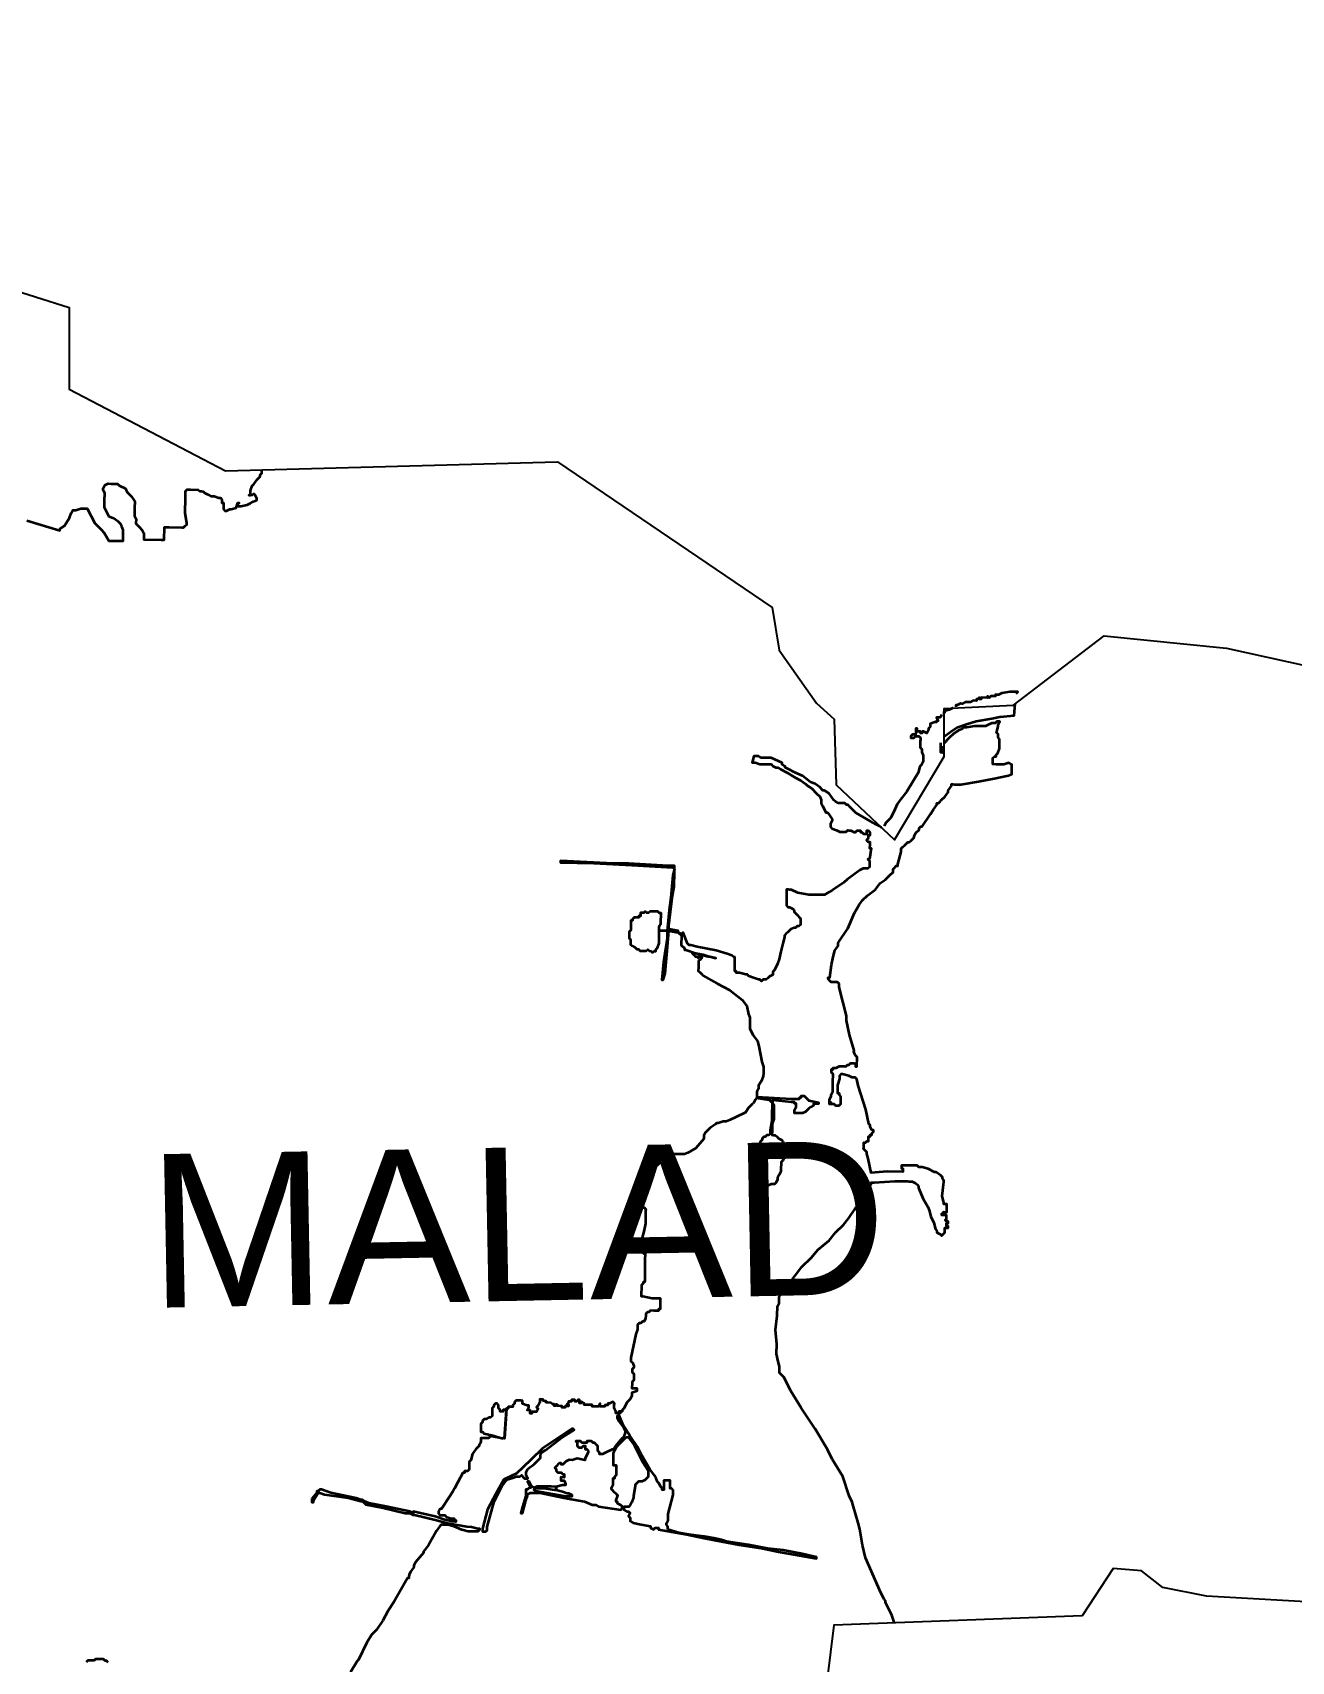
# Model space of a CAD drawing. Header units: metres. Extents: x 266585 to 279238, y 2117616 to 2127268.
# Drawn here: x 269748 to 272911, y 2121882 to 2125976 of the extents above; entities that cross this region are included whole.
import ezdxf

# ---------------------------------------------------------------- set-up
doc = ezdxf.new("R2010")
doc.units = ezdxf.units.M
doc.layers.add('HIGH TIDE LINE', color=7, linetype='Continuous', true_color=0xff00c5)
doc.layers.add('village', color=3, linetype='Continuous')
doc.layers.add('VILLAGE NAME', color=250, linetype='Continuous')

msp = doc.modelspace()

# ---------------------------------------------------------------- linework, layer by layer
at = {"layer": 'HIGH TIDE LINE', "lineweight": 35}
for points in [[(269733.3, 2124749.8), (269816.5, 2124724.7), (269816.6, 2124728.7), (269828.6, 2124736.5), (269840.9, 2124756.2), (269845, 2124768.1), (269849.1, 2124776), (269857.1, 2124775.9), (269869.1, 2124779.7), (269885, 2124779.5), (269904.4, 2124743.4), (269920.1, 2124727.2), (269927.9, 2124719.1), (269939.6, 2124699), (269967.4, 2124698.6), (269975.4, 2124698.5), (269975.5, 2124702.5), (269975.6, 2124714.4), (269975.8, 2124726.4), (269971.9, 2124734.4), (269968.1, 2124742.4), (269964.2, 2124746.5), (269952.3, 2124754.6), (269940.4, 2124758.8), (269928.8, 2124782.8), (269929.1, 2124798.8), (269929.4, 2124818.7), (269925.5, 2124826.7), (269925.6, 2124830.7), (269929.7, 2124838.6), (269937.7, 2124842.4), (269945.6, 2124842.3), (269961.6, 2124842.1), (269965.5, 2124838), (269981.3, 2124829.8), (269985.2, 2124821.8), (269996.9, 2124809.7), (270004.7, 2124797.6), (270004.7, 2124793.7), (270004.5, 2124785.7), (270004.5, 2124781.7), (270004.4, 2124777.7), (270004.3, 2124769.8), (270004.2, 2124761.8), (270008.1, 2124753.8), (270007.9, 2124741.8), (270015.7, 2124733.8), (270023.6, 2124725.7), (270027.4, 2124717.7), (270027.3, 2124705.7), (270027.2, 2124701.7), (270071, 2124701.1), (270079, 2124701), (270079.4, 2124732.8), (270087.4, 2124732.7), (270091.4, 2124732.7), (270123.2, 2124732.2), (270127.2, 2124732.1), (270131.2, 2124736.1), (270135.3, 2124740), (270135.3, 2124744), (270131.7, 2124767.9), (270131.8, 2124775.9), (270132.2, 2124799.8), (270132.5, 2124819.7), (270132.5, 2124823.7), (270136.6, 2124827.6), (270144.5, 2124827.5), (270164.4, 2124827.2), (270168.4, 2124823.1), (270172.3, 2124823.1), (270176.3, 2124823), (270180.2, 2124819), (270188.1, 2124814.9), (270196, 2124810.8), (270204, 2124810.7), (270215.9, 2124806.5), (270219.9, 2124806.4), (270223.8, 2124802.4), (270223.7, 2124798.4), (270223.7, 2124794.4), (270227.7, 2124794.4), (270227.6, 2124790.4), (270227.5, 2124782.4), (270227.4, 2124778.5), (270231.4, 2124774.4), (270235.3, 2124774.4), (270243.4, 2124778.2), (270247.3, 2124778.2), (270259.3, 2124782), (270263.5, 2124793.9), (270267.5, 2124793.8), (270263.4, 2124789.9), (270263.4, 2124785.9), (270271.3, 2124785.8), (270287.3, 2124789.5), (270295.3, 2124793.4), (270303.4, 2124797.3), (270311.4, 2124801.1), (270311.4, 2124805.1), (270307.6, 2124813.1), (270303.7, 2124817.2), (270299.6, 2124813.2), (270295.6, 2124813.3), (270291.7, 2124813.4), (270295.6, 2124813.3), (270295.7, 2124817.3), (270295.8, 2124821.3), (270295.8, 2124825.2), (270300, 2124837.1), (270304, 2124841.1), (270312.1, 2124852.9), (270316.2, 2124856.8), (270320.2, 2124860.7), (270320.3, 2124864.7), (270324.3, 2124868.6), (270324.4, 2124876.6), (270324.6, 2124877)], [(272219.6, 2124315.2), (272223.6, 2124319.2), (272219.7, 2124319.2), (272215.7, 2124319.3), (272211.7, 2124319.3), (272203.7, 2124319.4), (272183.8, 2124315.8), (272175.7, 2124311.9), (272171.8, 2124311.9), (272167.8, 2124312), (272167.7, 2124308), (272155.8, 2124308.2), (272151.7, 2124304.3), (272147.8, 2124308.3), (272147.8, 2124304.3), (272131.8, 2124304.6), (272131.8, 2124300.6), (272127.8, 2124300.6), (272127.9, 2124304.6), (272123.8, 2124300.7), (272119.8, 2124300.8), (272119.8, 2124296.8), (272111.8, 2124296.9), (272103.8, 2124293), (272091.8, 2124293.2), (272083.8, 2124289.3), (272079.8, 2124289.4), (272071.8, 2124285.5), (272067.8, 2124285.6), (272067.8, 2124281.6)], [(272060.3, 2124278), (272059.8, 2124277.7), (272051.7, 2124273.9), (272039.7, 2124270.1), (272039.7, 2124266.1), (272035.7, 2124266.1)], [(272038.8, 2124206.4), (272054.9, 2124218.1), (272071, 2124229.8), (272095, 2124237.4), (272119, 2124245), (272158.9, 2124252.4), (272178.9, 2124256.1), (272214.8, 2124259.5), (272217.3, 2124289)], [(271914, 2121978.3), (271907, 2121998), (271891.5, 2122030), (271891.6, 2122034), (271887.7, 2122038.1), (271879.9, 2122054.1), (271841.4, 2122142.3), (271833.9, 2122174.3), (271826.5, 2122214.2), (271822.8, 2122230.2), (271811.4, 2122270.2), (271807.6, 2122282.2), (271799.9, 2122298.2), (271784.6, 2122346.2), (271757.4, 2122390.4), (271745.8, 2122414.5), (271714.7, 2122466.7), (271679.7, 2122519), (271652.4, 2122563.2), (271637, 2122595.3), (271625.2, 2122607.4), (271625.4, 2122623.4), (271621.6, 2122635.4), (271617.9, 2122655.3), (271618.3, 2122679.2), (271614.8, 2122715.1), (271619.3, 2122750.9), (271619.7, 2122774.8), (271623.8, 2122782.7), (271624, 2122798.6), (271636.2, 2122814.4), (271680.9, 2122873.5), (271705.1, 2122897), (271721.3, 2122916.7), (271749.5, 2122940.2), (271765.7, 2122959.8), (271785.9, 2122979.4), (271798.1, 2122995.2), (271814.4, 2123018.9), (271855.1, 2123082), (271855.2, 2123086), (271859.2, 2123085.9), (271863.2, 2123085.8), (271915, 2123089.1), (271926.9, 2123088.9), (271946.8, 2123088.6), (271950.8, 2123088.5), (271954.8, 2123088.5), (271958.8, 2123088.4), (271966.7, 2123084.3), (271970.6, 2123080.3), (271974.5, 2123076.3), (271974.5, 2123072.3), (271986, 2123044.2), (271997.6, 2123024.1), (272001.5, 2123016.1), (272005.3, 2123000.1), (272013, 2122984.1), (272016.7, 2122968.1), (272020.7, 2122964.1), (272020.6, 2122960.1), (272028.5, 2122956), (272032.4, 2122951.9), (272040.5, 2122959.8), (272040.7, 2122971.7), (272048.6, 2122971.6), (272048.7, 2122975.6), (272044.7, 2122975.7), (272044.8, 2122983.6), (272048.8, 2122983.6), (272048.9, 2122987.5), (272044.9, 2122987.6), (272041, 2122991.6), (272044.9, 2122991.6), (272045.1, 2123003.5), (272033.2, 2123003.7), (272033.2, 2123007.7), (272041.2, 2123007.6), (272037.2, 2123007.6), (272037.3, 2123011.6), (272045.2, 2123011.5), (272045.4, 2123019.5), (272045.4, 2123023.4), (272045.5, 2123031.4), (272037.6, 2123031.5), (272037.6, 2123035.5), (272033.9, 2123051.5), (272038.4, 2123087.3), (272038.4, 2123091.2), (272034.5, 2123095.3), (272034.6, 2123099.3), (272030.7, 2123103.3), (272018.8, 2123111.4), (272014.8, 2123111.5), (271999, 2123119.7), (271983.2, 2123123.9), (271975.2, 2123124), (271971.3, 2123128.1), (271967.3, 2123128.1), (271955.4, 2123128.3), (271935.5, 2123128.6), (271931.5, 2123128.7), (271931.4, 2123124.7), (271931.4, 2123120.7), (271935.3, 2123120.6), (271935.2, 2123112.7), (271895.4, 2123113.3), (271855.5, 2123109.9), (271848.1, 2123145.8), (271844.3, 2123157.8), (271844.4, 2123161.8), (271836.5, 2123169.9), (271836.6, 2123173.9), (271836.6, 2123177.8), (271836.7, 2123181.8), (271836.7, 2123185.8), (271840.7, 2123185.7), (271844.8, 2123189.7), (271848.7, 2123189.6), (271848.8, 2123193.6), (271848.9, 2123201.5), (271852.9, 2123201.5), (271853, 2123205.5), (271856.9, 2123205.4), (271857, 2123209.4), (271861, 2123213.3), (271861.1, 2123217.3), (271857.1, 2123217.4), (271853.2, 2123225.4), (271853.3, 2123229.4), (271849.4, 2123233.4), (271841.9, 2123269.4), (271822.9, 2123329.4), (271819.2, 2123345.4), (271815.2, 2123349.4), (271811.3, 2123349.5), (271807.3, 2123349.5), (271799.4, 2123353.6), (271783.5, 2123357.8), (271779.5, 2123357.9), (271775.5, 2123354), (271775.4, 2123346), (271771.2, 2123330.1), (271771, 2123318.2), (271770.9, 2123310.2), (271774.9, 2123310.2), (271774.8, 2123306.2), (271778.7, 2123302.1), (271778.7, 2123298.2), (271778.6, 2123294.2), (271778.5, 2123286.2), (271778.4, 2123282.2), (271774.4, 2123278.3), (271770.4, 2123278.4), (271766.4, 2123278.4), (271762.5, 2123282.5), (271750.6, 2123282.6), (271750.6, 2123286.6), (271754.6, 2123286.6), (271750.6, 2123286.6), (271750.7, 2123290.6), (271750.7, 2123294.6), (271754.8, 2123302.5), (271754.9, 2123306.5), (271759, 2123314.4), (271759.4, 2123342.2), (271759.6, 2123354.2), (271759.6, 2123358.2), (271755.7, 2123362.2), (271755.8, 2123366.2), (271755.8, 2123370.2), (271759.8, 2123370.1), (271759.9, 2123374.1), (271763.8, 2123374), (271767.8, 2123374), (271775.8, 2123377.9), (271783.8, 2123377.7), (271787.8, 2123377.7), (271791.8, 2123377.6), (271795.8, 2123381.5), (271799.8, 2123381.5), (271803.8, 2123385.4), (271807.8, 2123385.3), (271811.8, 2123385.3), (271815.8, 2123385.2), (271815.7, 2123377.3), (271819.6, 2123377.2), (271819.7, 2123381.2), (271819.7, 2123385.2), (271819.9, 2123393.1), (271819.9, 2123397.1), (271820, 2123401.1), (271816.1, 2123405.1), (271812.2, 2123413.2), (271812.3, 2123417.1), (271800.9, 2123457.1), (271793.5, 2123493.1), (271793.6, 2123505), (271774.8, 2123577), (271774.9, 2123585), (271771, 2123589), (271767, 2123589.1), (271763, 2123589.1), (271755, 2123589.2), (271751.1, 2123593.3), (271747.2, 2123597.3), (271747.3, 2123601.3), (271751.2, 2123601.2), (271755.7, 2123633), (271760, 2123652.9), (271764.2, 2123668.7), (271772.3, 2123680.6), (271772.4, 2123688.5), (271796.8, 2123724), (271813.3, 2123763.6), (271825.6, 2123783.3), (271833.7, 2123795.2), (271845.8, 2123806.9), (271866, 2123822.6), (271878.1, 2123838.3), (271890.2, 2123846.1), (271898.3, 2123854), (271902.3, 2123857.9), (271910.4, 2123865.7), (271910.5, 2123869.7), (271910.5, 2123873.7), (271914.6, 2123877.6), (271918.6, 2123881.6), (271922.6, 2123881.5), (271922.6, 2123885.5), (271931.1, 2123917.2), (271931.2, 2123925.2), (271935.2, 2123929.1), (271939.3, 2123933), (271943.3, 2123936.9), (271947.3, 2123940.9), (271951.3, 2123940.8), (271955.4, 2123944.7), (271959.4, 2123948.7), (271963.4, 2123952.6), (271963.5, 2123956.6), (271967.6, 2123964.5), (271975.7, 2123972.3), (271975.7, 2123976.3), (271979.8, 2123980.2), (271983.7, 2123980.2), (272004.1, 2124011.7), (272012.3, 2124023.6), (272020.4, 2124035.4), (272020.4, 2124039.4), (272024.4, 2124039.3), (272028.5, 2124043.2), (272032.5, 2124047.2), (272040.6, 2124055), (272048.7, 2124066.8), (272048.8, 2124070.8), (272056.9, 2124082.6), (272057, 2124086.6), (272061, 2124086.6), (272064.9, 2124086.5), (272072.9, 2124086.4), (272080.9, 2124086.3), (272124.8, 2124093.6), (272164.7, 2124101), (272200.6, 2124108.4), (272208.7, 2124112.3), (272208.7, 2124116.3), (272209, 2124136.2), (272201.1, 2124140.3), (272189.1, 2124136.5), (272181.1, 2124136.6), (272173.2, 2124136.7), (272169.2, 2124136.8), (272161.2, 2124136.9), (272161.3, 2124140.9), (272161.4, 2124144.8), (272161.4, 2124148.8), (272161.5, 2124152.8), (272165.5, 2124156.7), (272169.5, 2124156.7), (272169.6, 2124160.6), (272173.6, 2124164.6), (272177.7, 2124176.5), (272177.9, 2124184.4), (272178, 2124192.4), (272178.1, 2124200.3), (272174.2, 2124204.4), (272174.3, 2124212.3), (272170.4, 2124216.4), (272174.6, 2124232.3), (272174.6, 2124236.2), (272178.7, 2124244.1), (272170.8, 2124244.3), (272166.7, 2124240.3), (272158.8, 2124240.5), (272150.8, 2124236.6), (272142.7, 2124232.7), (272138.7, 2124232.8), (272130.8, 2124232.9), (272126.8, 2124233), (272114.9, 2124233.1), (272094.9, 2124229.4), (272086.9, 2124229.6), (272082.9, 2124225.6), (272074.9, 2124221.8), (272062.8, 2124214), (272050.7, 2124202.2), (272038.6, 2124190.4)], [(272031.7, 2124262.2), (272031.6, 2124258.2), (272027.6, 2124254.3), (272019.6, 2124254.4), (272023.5, 2124246.4), (272019.5, 2124246.5), (272019.4, 2124242.5), (272015.5, 2124242.5), (272003.5, 2124238.7), (272003.3, 2124230.8), (271999.3, 2124226.9), (271999.2, 2124222.9), (271995.1, 2124215), (271987.2, 2124219.1), (271983.3, 2124219.1), (271983.2, 2124215.1), (271979.2, 2124215.2), (271979.3, 2124219.2), (271971.3, 2124219.3), (271971.4, 2124227.3), (271967.4, 2124227.3), (271967.4, 2124223.3), (271967.3, 2124215.4), (271967.2, 2124211.4), (271963.2, 2124211.5), (271959.3, 2124211.5), (271955.2, 2124207.6), (271955.2, 2124203.6), (271959.1, 2124203.5), (271963.1, 2124203.5), (271967.2, 2124207.4), (271971.1, 2124207.4), (271975.1, 2124207.3), (271979, 2124203.3), (271979, 2124199.3), (271978.9, 2124195.3), (271978.8, 2124187.3), (271978.7, 2124183.3), (271978.7, 2124179.4), (271982.6, 2124175.3), (271982.6, 2124171.3), (271982.5, 2124167.4), (271986.4, 2124159.3), (271986.2, 2124151.4), (271986.2, 2124147.4), (271986.1, 2124143.4), (271982, 2124135.5), (271978, 2124131.6), (271973.8, 2124115.7), (271961.5, 2124096), (271945.2, 2124068.3), (271929, 2124048.7), (271920.9, 2124036.8), (271912.6, 2124017), (271904.4, 2124001.2), (271892.3, 2123989.5), (271888.2, 2123981.6)], [(272034.5, 2124182.5), (272034.4, 2124178.5), (272034.4, 2124174.6), (272034.3, 2124170.6), (272034.3, 2124166.6), (272038.2, 2124166.5), (272034.3, 2124166.6), (272030.3, 2124166.7), (272030.3, 2124170.6), (272030.4, 2124174.6), (272030.5, 2124182.6), (272030.6, 2124190.6)], [(271881.5, 2123977.7), (271880.2, 2123977.7), (271876.3, 2123981.7), (271868.3, 2123985.8), (271860.4, 2123989.9), (271852.5, 2123994), (271817, 2124014.5), (271809.2, 2124022.5), (271805.2, 2124026.6), (271801.3, 2124030.6), (271797.4, 2124034.7), (271793.4, 2124034.7), (271789.5, 2124038.8), (271785.5, 2124038.8), (271781.5, 2124038.9), (271773.6, 2124039), (271765.7, 2124043.1), (271761.7, 2124047.1), (271750, 2124063.2), (271738.2, 2124071.4), (271734.2, 2124071.4), (271726.4, 2124079.5), (271714.5, 2124087.6), (271702.7, 2124091.8), (271683, 2124108), (271663.2, 2124116.3), (271647.4, 2124124.5), (271639.5, 2124128.6), (271639.5, 2124132.5), (271631.6, 2124136.6), (271631.7, 2124140.6), (271604, 2124153), (271580.1, 2124153.3), (271572.2, 2124157.4), (271560.3, 2124157.6), (271556.1, 2124141.7), (271564, 2124141.6), (271575.9, 2124137.5), (271603.8, 2124137.1), (271607.7, 2124133), (271615.6, 2124128.9), (271619.6, 2124128.9), (271627.5, 2124124.8), (271643.3, 2124116.6), (271663, 2124104.3), (271678.8, 2124096.1), (271690.7, 2124088), (271694.6, 2124084), (271706.4, 2124075.8), (271718.2, 2124063.7), (271726, 2124055.6), (271729.9, 2124047.6), (271729.8, 2124039.6), (271733.6, 2124031.6), (271741.4, 2124015.6), (271745.3, 2124015.5), (271749.3, 2124011.5), (271757.1, 2123999.4), (271757, 2123995.4), (271752.9, 2123987.5), (271752.8, 2123983.5), (271752.8, 2123979.6), (271756.7, 2123975.5), (271768.6, 2123971.4), (271776.5, 2123967.3), (271784.5, 2123967.1), (271788.4, 2123967.1), (271792.4, 2123967), (271796.5, 2123971), (271800.4, 2123970.9), (271804.4, 2123970.8), (271812.3, 2123966.7), (271816.3, 2123966.7), (271820.3, 2123970.6), (271828.3, 2123970.5), (271828.2, 2123966.5), (271832.2, 2123966.4), (271836.2, 2123962.4), (271840.1, 2123962.3), (271844.1, 2123962.3), (271844.2, 2123966.3), (271844.2, 2123970.3), (271848.2, 2123970.2), (271852.1, 2123966.2), (271852.1, 2123962.2), (271852, 2123958.2), (271848, 2123958.3), (271848, 2123954.3), (271847.9, 2123950.3), (271843.9, 2123946.4), (271847.8, 2123942.3), (271851.8, 2123942.3), (271851.7, 2123938.3), (271851.7, 2123934.3), (271851.6, 2123926.3), (271855.5, 2123926.3), (271851.1, 2123898.5), (271847.2, 2123898.5), (271851.1, 2123894.5), (271851, 2123890.5), (271850.9, 2123878.6), (271846.8, 2123874.6), (271838.9, 2123874.8), (271834.9, 2123874.8), (271826.9, 2123870.9), (271794.7, 2123847.5), (271786.6, 2123839.7), (271758.4, 2123820.2), (271750.4, 2123816.3), (271738.3, 2123808.5), (271730.4, 2123808.6), (271726.4, 2123808.7), (271714.4, 2123808.9), (271698.5, 2123809.1), (271670.7, 2123813.5), (271654.9, 2123821.7), (271650.9, 2123821.7), (271646.9, 2123821.8), (271643, 2123821.9), (271642.9, 2123817.9), (271642.8, 2123809.9), (271642.7, 2123801.9), (271642.5, 2123790), (271642.4, 2123786), (271642.4, 2123782), (271646.3, 2123778), (271650.3, 2123777.9), (271658.2, 2123773.8), (271662.1, 2123769.8), (271662.1, 2123765.8), (271666, 2123761.8), (271669.9, 2123757.7), (271673.8, 2123753.7), (271677.7, 2123749.7), (271677.7, 2123745.7), (271677.6, 2123741.7), (271677.6, 2123737.7), (271677.5, 2123733.7), (271673.5, 2123729.8), (271669.5, 2123729.9), (271665.5, 2123725.9), (271661.5, 2123726), (271653.5, 2123722.1), (271649.4, 2123718.2), (271645.4, 2123714.3), (271641.3, 2123710.4), (271637.3, 2123706.4), (271637.2, 2123702.5), (271633, 2123686.6), (271628.7, 2123666.7), (271624.5, 2123646.9), (271620.3, 2123635), (271612.1, 2123619.2), (271608.1, 2123615.3), (271608, 2123607.3), (271600, 2123603.4), (271595.9, 2123599.5), (271591.9, 2123595.6), (271583.9, 2123595.7), (271579.9, 2123591.8), (271575.9, 2123595.8), (271572, 2123595.9), (271560.1, 2123600), (271548.2, 2123604.2), (271544.3, 2123608.2), (271540.3, 2123608.3), (271524.4, 2123612.5), (271516.5, 2123612.6), (271516.5, 2123616.6), (271512.5, 2123616.7), (271512.6, 2123620.7), (271512.7, 2123624.6), (271512.7, 2123628.6), (271512.9, 2123644.5), (271513, 2123648.5), (271513.1, 2123652.5), (271509.1, 2123652.6), (271505.2, 2123656.6), (271493.3, 2123660.8), (271465.5, 2123669.1), (271417.9, 2123677.8), (271402, 2123682), (271398, 2123682.1), (271394.1, 2123686.1), (271382.6, 2123714.2), (271378.5, 2123710.2), (271370.6, 2123714.3), (271370.7, 2123718.3), (271346.8, 2123722.6), (271347, 2123730.6), (271351.5, 2123766.4), (271356, 2123806.1), (271360.4, 2123830), (271360.9, 2123865.8), (271361.1, 2123877.8), (271361.1, 2123881.7), (271345.2, 2123882), (271245.7, 2123887.4), (271190, 2123888.2), (271074.6, 2123893.9), (271074.5, 2123889.9), (271158.1, 2123888.7), (271253.6, 2123883.3), (271357.1, 2123877.8), (271361, 2123873.8), (271356.8, 2123857.9), (271352, 2123802.2), (271347.5, 2123770.4), (271342.8, 2123718.7), (271322.9, 2123719), (271323, 2123723), (271323, 2123727), (271323.1, 2123731), (271327.1, 2123734.9), (271327.2, 2123742.8), (271327.5, 2123758.8), (271327.5, 2123762.7), (271323.5, 2123762.8), (271319.6, 2123766.8), (271315.6, 2123766.9), (271311.7, 2123767), (271303.7, 2123767.1), (271299.7, 2123767.1), (271295.7, 2123763.2), (271291.7, 2123763.3), (271287.8, 2123767.3), (271283.7, 2123763.4), (271279.8, 2123763.4), (271275.8, 2123763.5), (271275.7, 2123759.5), (271275.7, 2123755.5), (271271.7, 2123755.6), (271271.6, 2123751.6), (271267.6, 2123751.7), (271259.7, 2123751.8), (271255.6, 2123747.9), (271255.6, 2123743.9), (271251.6, 2123743.9), (271251.5, 2123740), (271251.5, 2123736), (271251.4, 2123732), (271251.3, 2123724), (271251.2, 2123720.1), (271247.2, 2123716.1), (271247.1, 2123712.2), (271247.1, 2123708.2), (271247, 2123704.2), (271247, 2123700.2), (271250.9, 2123696.2), (271250.8, 2123688.2), (271250.7, 2123684.2), (271254.6, 2123680.2), (271262.5, 2123676.1), (271266.5, 2123672), (271270.5, 2123672), (271274.4, 2123667.9), (271286.3, 2123667.8), (271290.3, 2123667.7), (271294.3, 2123671.6), (271298.3, 2123667.6), (271302.2, 2123667.5), (271306.2, 2123663.5), (271310.2, 2123667.4), (271314.2, 2123667.4), (271314.2, 2123671.3), (271318.3, 2123675.3), (271322.4, 2123687.2), (271322.6, 2123695.1), (271322.6, 2123699.1), (271322.7, 2123707.1), (271322.9, 2123719), (271326.9, 2123719), (271330.9, 2123718.9), (271342.8, 2123718.7), (271342.5, 2123698.8), (271333.7, 2123639.2), (271329.1, 2123595.5), (271333, 2123595.4), (271337.3, 2123611.3), (271341.9, 2123659), (271346.8, 2123718.7), (271370.6, 2123714.3), (271378.5, 2123706.2), (271378.4, 2123702.3), (271378.2, 2123686.3), (271378.1, 2123682.4), (271386, 2123674.3), (271385.9, 2123670.3), (271389.9, 2123670.2), (271413.7, 2123661.9), (271445.4, 2123653.5), (271449.4, 2123653.4), (271465.2, 2123649.2), (271445.4, 2123653.5), (271433.5, 2123657.7), (271409.7, 2123662), (271405.7, 2123662), (271409.6, 2123658), (271413.5, 2123654), (271417.5, 2123653.9), (271421.4, 2123649.9), (271421.5, 2123653.8), (271425.5, 2123653.8), (271429.5, 2123653.7), (271429.4, 2123649.7), (271425.4, 2123645.8), (271421.3, 2123641.9), (271421.1, 2123626), (271421, 2123618), (271424.9, 2123614), (271428.8, 2123609.9), (271432.7, 2123605.9), (271468.3, 2123585.5), (271499.9, 2123569.1), (271531.4, 2123544.7), (271543.1, 2123528.6), (271546.8, 2123508.6), (271550.7, 2123500.6), (271550.6, 2123496.6), (271550.3, 2123472.7), (271558, 2123456.7), (271569.7, 2123440.6), (271573.5, 2123428.6), (271580.9, 2123388.7), (271584.7, 2123376.7), (271584.6, 2123368.7), (271584.5, 2123360.7), (271584.3, 2123352.8), (271580.2, 2123340.9), (271572, 2123329.1), (271571.9, 2123321.1), (271567.8, 2123313.2), (271567.7, 2123301.2), (271655.2, 2123296), (271667.1, 2123295.8), (271675.1, 2123295.7), (271675.1, 2123299.7), (271679.1, 2123299.6), (271679.2, 2123303.6), (271683.2, 2123303.5), (271687.1, 2123303.5), (271691.1, 2123299.4), (271695, 2123295.4), (271698.9, 2123291.4), (271702.9, 2123291.3), (271722.7, 2123287), (271722.7, 2123283), (271714.7, 2123283.2), (271710.7, 2123283.2), (271710.7, 2123279.2), (271702.7, 2123275.4), (271698.6, 2123271.4), (271690.5, 2123263.6), (271682.5, 2123259.7), (271678.5, 2123259.8), (271674.6, 2123259.9), (271666.6, 2123260), (271662.6, 2123260), (271662.7, 2123264), (271662.7, 2123268), (271666.8, 2123275.9), (271667, 2123283.9), (271663, 2123283.9), (271663, 2123287.9), (271659, 2123288), (271655.1, 2123288), (271607.4, 2123292.7), (271607.2, 2123284.7), (271611.2, 2123280.7), (271611.1, 2123276.7), (271611, 2123268.7), (271610.9, 2123260.8), (271610.8, 2123252.8), (271610.6, 2123244.9), (271606.5, 2123233), (271606.2, 2123213.1), (271606.1, 2123209.1), (271606.1, 2123205.1), (271610.1, 2123205), (271614, 2123205), (271618, 2123200.9), (271621.9, 2123196.9), (271629.8, 2123192.8), (271633.7, 2123188.8), (271637.6, 2123180.7), (271641.5, 2123176.7), (271641.4, 2123172.7), (271641.4, 2123168.7), (271641.3, 2123160.8), (271641.2, 2123156.8), (271641.1, 2123152.8), (271637.2, 2123152.9), (271637.1, 2123148.9), (271633, 2123141), (271629, 2123137.1), (271628.9, 2123133.1), (271628.7, 2123121.1), (271628.7, 2123117.2), (271628.6, 2123113.2), (271624.5, 2123105.3), (271620.4, 2123097.4), (271620.4, 2123093.4), (271616.3, 2123085.5), (271612.2, 2123081.5), (271608.2, 2123081.6), (271604.3, 2123081.7), (271596.2, 2123077.8), (271592.3, 2123081.8), (271588.4, 2123085.9), (271588.5, 2123093.8), (271584.6, 2123097.9), (271584.7, 2123105.8), (271580.8, 2123113.9), (271580.9, 2123117.9), (271577.1, 2123129.9), (271573.2, 2123133.9), (271573.3, 2123141.9), (271569.4, 2123149.9), (271569.6, 2123161.8), (271578, 2123189.6), (271582, 2123193.5), (271582.1, 2123197.5), (271586.1, 2123201.4), (271590.1, 2123201.4), (271594.1, 2123205.3), (271598.1, 2123205.2), (271602.1, 2123209.1), (271602.3, 2123217.1), (271606.6, 2123240.9), (271606.9, 2123260.8), (271607.1, 2123276.8), (271607.2, 2123284.7), (271603.3, 2123288.8), (271603.4, 2123292.8), (271599.4, 2123292.8), (271567.6, 2123297.3), (271563.6, 2123293.3), (271559.5, 2123285.4), (271555.4, 2123281.5), (271547.3, 2123273.7), (271539.2, 2123261.8), (271515.1, 2123250.2), (271499.1, 2123242.5), (271491.1, 2123238.6), (271483.1, 2123238.8), (271471.1, 2123234.9), (271467.1, 2123235), (271463.1, 2123231.1), (271451, 2123223.3), (271443, 2123215.4), (271438.9, 2123211.5), (271434.8, 2123203.6), (271434.7, 2123195.7), (271414.5, 2123172.1), (271394.4, 2123160.4), (271386.4, 2123156.5), (271382.4, 2123156.6), (271378.4, 2123156.7), (271374.4, 2123156.7), (271366.5, 2123156.8), (271358.5, 2123156.9), (271350.6, 2123161), (271338.8, 2123173.2), (271334.9, 2123177.2), (271330.8, 2123169.3), (271330.7, 2123165.3), (271326.5, 2123145.5), (271322.4, 2123137.6), (271322.3, 2123133.6), (271310.2, 2123121.8), (271306.1, 2123113.9), (271298, 2123106.1), (271294, 2123102.1), (271293.9, 2123094.2), (271289.8, 2123090.2), (271285.5, 2123066.4), (271285.3, 2123054.5), (271285.3, 2123050.5), (271281.2, 2123046.6), (271276.9, 2123026.7), (271280.9, 2123022.7), (271284.8, 2123022.6), (271288.8, 2123018.6), (271288.7, 2123014.6), (271288.6, 2123006.6), (271288.4, 2122994.7), (271288.3, 2122986.7), (271288.2, 2122982.7), (271284, 2122962.9), (271279.8, 2122947), (271279.5, 2122931.1), (271275.4, 2122923.2), (271279.2, 2122911.2), (271283.2, 2122911.1), (271283.2, 2122907.1), (271287.1, 2122907.1), (271287.1, 2122903.1), (271287, 2122895.1), (271286.9, 2122891.2), (271286.8, 2122883.2), (271286.4, 2122855.3), (271286.3, 2122851.3), (271286.2, 2122839.4), (271286.1, 2122835.4), (271282.1, 2122835.5), (271282.1, 2122831.5), (271278, 2122827.6), (271278, 2122823.6), (271277.9, 2122819.6), (271277.7, 2122807.7), (271277.7, 2122803.7), (271277.6, 2122799.7), (271281.6, 2122799.6), (271305.4, 2122795.3), (271309.4, 2122795.2), (271321.3, 2122795.1), (271325.3, 2122795), (271325.1, 2122783.1), (271325, 2122775.1), (271324.9, 2122767.1), (271320.9, 2122767.2), (271320.9, 2122763.2), (271316.9, 2122763.3), (271308.9, 2122763.4), (271301, 2122763.5), (271296.9, 2122759.6), (271293, 2122759.6), (271288.9, 2122755.7), (271288.9, 2122751.7), (271288.7, 2122743.8), (271284.6, 2122735.9), (271280.7, 2122735.9), (271276.6, 2122732), (271272.6, 2122732.1), (271268.6, 2122728.1), (271268.5, 2122724.2), (271268.4, 2122716.2), (271264.3, 2122704.3), (271251.5, 2122644.8), (271251.4, 2122640.8), (271251.3, 2122636.8), (271255.3, 2122632.8), (271259.1, 2122624.7), (271259.1, 2122620.8), (271255, 2122616.8), (271255, 2122612.8), (271254.9, 2122608.9), (271258.8, 2122604.8), (271258.8, 2122600.8), (271258.7, 2122596.9), (271258.6, 2122588.9), (271254.6, 2122585), (271254.5, 2122581), (271254.3, 2122569), (271262.3, 2122568.9), (271266.3, 2122568.9), (271266.2, 2122564.9), (271266.2, 2122560.9), (271254.2, 2122557.1), (271254, 2122549.1), (271249.9, 2122541.2), (271241.9, 2122533.4), (271233.7, 2122517.6), (271229.6, 2122513.7), (271229.6, 2122509.7), (271221.6, 2122509.8), (271225.5, 2122505.7), (271213.6, 2122505.9), (271213.6, 2122509.9), (271209.8, 2122517.9), (271209.9, 2122525.9), (271210, 2122529.9), (271206, 2122533.9), (271198, 2122530), (271194, 2122530.1), (271194, 2122526.1), (271186, 2122526.2), (271185.9, 2122522.3), (271182, 2122522.3), (271178, 2122522.4), (271174, 2122522.4), (271174.1, 2122530.4), (271170, 2122522.5), (271166, 2122522.5), (271162.1, 2122522.6), (271154.1, 2122522.7), (271154.2, 2122526.7), (271138.2, 2122526.9), (271134.3, 2122527), (271134.3, 2122531), (271126.4, 2122535.1), (271126.3, 2122531.1), (271122.4, 2122531.2), (271122.4, 2122535.1), (271122.5, 2122539.1), (271118.5, 2122539.2), (271114.5, 2122535.2), (271110.5, 2122535.3), (271110.5, 2122539.3), (271102.6, 2122539.4), (271102.5, 2122535.4), (271094.6, 2122535.5), (271094.5, 2122531.6), (271090.5, 2122527.6), (271094.4, 2122527.6), (271094.4, 2122523.6), (271086.4, 2122523.7), (271086.4, 2122519.7), (271078.4, 2122519.8), (271078.5, 2122523.8), (271070.5, 2122523.9), (271066.5, 2122524), (271066.6, 2122528), (271062.6, 2122528), (271062.5, 2122524.1), (271058.6, 2122524.1), (271058.6, 2122528.1), (271054.6, 2122528.2), (271050.7, 2122532.2), (271042.7, 2122532.3), (271038.8, 2122532.4), (271038.8, 2122536.4), (271034.8, 2122536.4), (271030.9, 2122536.5), (271030.9, 2122540.5), (271026.9, 2122540.5), (271023, 2122540.6), (271022.8, 2122532.6), (271018.7, 2122524.7), (271014.7, 2122520.8), (271018.6, 2122516.7), (271014.5, 2122508.8), (271010.5, 2122508.9), (271002.6, 2122509), (271002.5, 2122505), (270998.5, 2122505.1), (270998.7, 2122513), (270994.7, 2122513.1), (270990.7, 2122513.2), (270994.8, 2122521.1), (270994.9, 2122525), (270990.9, 2122525.1), (270979, 2122529.3), (270979.1, 2122537.2), (270975.1, 2122537.3), (270971.1, 2122537.3), (270967.2, 2122537.4), (270963.2, 2122537.5), (270959.1, 2122533.5), (270959.1, 2122529.6), (270955, 2122525.6), (270955, 2122521.6), (270951, 2122521.7), (270947, 2122521.8), (270943, 2122521.8), (270943, 2122517.8), (270939, 2122517.9), (270933.9, 2122442.3), (270938.9, 2122513.9), (270939, 2122517.9), (270935, 2122514), (270931, 2122514), (270930.9, 2122510.1), (270926.9, 2122510.1), (270923, 2122510.2), (270923, 2122514.2), (270919.1, 2122518.2), (270919.2, 2122522.2), (270919.2, 2122526.2), (270915.3, 2122530.2), (270911.3, 2122530.3), (270907.3, 2122526.3), (270907.2, 2122522.3), (270903.2, 2122518.4), (270903.1, 2122510.5), (270902.9, 2122502.5), (270902.9, 2122498.5), (270898.8, 2122494.6), (270894.9, 2122494.7), (270886.8, 2122490.8), (270882.9, 2122490.8), (270878.8, 2122486.9), (270878.8, 2122482.9), (270874.7, 2122479), (270874.6, 2122471.1), (270874.6, 2122467.1), (270874.5, 2122463.1), (270874.4, 2122459.1), (270878.4, 2122459), (270882.3, 2122455), (270902.2, 2122450.7), (270929.9, 2122442.4), (270902.1, 2122446.8), (270902.2, 2122450.7), (270898.1, 2122446.8), (270894.1, 2122442.9), (270890.1, 2122442.9), (270886.1, 2122443), (270882.2, 2122443.1), (270878.2, 2122443.1), (270874.2, 2122443.2), (270874.1, 2122435.2), (270874, 2122431.2), (270870, 2122427.3), (270869.9, 2122423.3), (270865.9, 2122419.4), (270861.9, 2122415.5), (270853.7, 2122403.7), (270849.5, 2122387.8), (270845.5, 2122383.9), (270845.4, 2122379.9), (270845.3, 2122371.9), (270845.2, 2122367.9), (270845.2, 2122364), (270841.1, 2122360), (270833.2, 2122360.1), (270833.1, 2122356.2), (270829.1, 2122356.2), (270816.8, 2122332.5), (270808.6, 2122316.7), (270804.5, 2122308.8), (270796.4, 2122297), (270776, 2122265.4), (270772.1, 2122265.5), (270768, 2122257.6), (270767.9, 2122253.6), (270771.8, 2122249.5), (270779.8, 2122249.4), (270783.8, 2122249.4), (270787.7, 2122245.3), (270799.6, 2122241.2), (270807.5, 2122241), (270807.5, 2122237.1), (270811.5, 2122237), (270811.4, 2122233), (270807.4, 2122233.1), (270803.4, 2122233.1), (270783.6, 2122237.4), (270759.8, 2122245.7), (270704.3, 2122258.5), (270704.2, 2122254.5), (270696.3, 2122258.6), (270636.8, 2122271.4), (270593.1, 2122280), (270581.2, 2122284.2), (270577.3, 2122288.2), (270573.3, 2122288.3), (270561.4, 2122292.4), (270497.9, 2122305.3), (270474.1, 2122313.6), (270470.1, 2122313.7), (270466.1, 2122309.8), (270462.1, 2122309.8), (270462.1, 2122305.8), (270449.9, 2122290.1), (270449.8, 2122286.1), (270449.8, 2122282.1), (270453.7, 2122282.1), (270453.8, 2122286), (270466, 2122305.8), (270470, 2122305.7), (270481.9, 2122301.6), (270541.5, 2122292.7), (270573.2, 2122284.3), (270577.2, 2122284.2), (270581.1, 2122280.2), (270585.1, 2122276.2), (270628.7, 2122267.6), (270684.3, 2122254.8), (270696.2, 2122254.6), (270704.1, 2122250.5), (270708.1, 2122250.5), (270759.7, 2122237.8), (270791.4, 2122229.3), (270815.3, 2122225), (270839.1, 2122220.7), (270851, 2122220.5), (270866.9, 2122216.3), (270870.9, 2122216.2), (270870.8, 2122212.2), (270866.8, 2122208.3), (270862.8, 2122208.4), (270854.8, 2122208.5), (270842.9, 2122208.7), (270827, 2122212.9), (270807.2, 2122221.1), (270791.4, 2122225.3), (270779.4, 2122225.5), (270775.5, 2122225.6), (270771.4, 2122221.7), (270763.3, 2122209.8), (270742.8, 2122174.3), (270730.7, 2122158.5), (270730.6, 2122154.6), (270710.4, 2122131), (270706.3, 2122123), (270706.2, 2122119.1), (270698.1, 2122107.2), (270694, 2122099.3), (270693.9, 2122095.3), (270693.9, 2122091.4), (270689.9, 2122091.4), (270657.1, 2122032.2), (270640.9, 2122008.5), (270628.6, 2121984.8), (270612.3, 2121961.1), (270600.2, 2121949.4), (270588, 2121929.6), (270567.4, 2121886.1), (270563.4, 2121882.2), (270547, 2121854.6)], [(269938.2, 2121879.4), (269934.2, 2121883.4), (269930.3, 2121883.5), (269926.3, 2121887.5), (269918.4, 2121887.6), (269914.4, 2121887.7), (269906.4, 2121887.8), (269902.4, 2121883.9), (269898.4, 2121884), (269890.5, 2121884.1), (269886.5, 2121884.1), (269882.4, 2121880.2)]]:
    msp.add_lwpolyline(points, dxfattribs=at)
for points in [[(271105.5, 2122467.7), (271029.1, 2122417), (271000.8, 2122389.6), (270980.6, 2122369.9), (270964.5, 2122354.2), (270948.4, 2122346.5), (270932.4, 2122338.8), (270912, 2122303.2), (270891.5, 2122263.7), (270878.8, 2122216.1), (270878.7, 2122208.1), (270882.7, 2122208.1), (270886.7, 2122208), (270890.7, 2122211.9), (270890.8, 2122219.9), (270907.7, 2122283.4), (270928.2, 2122322.9), (270940.4, 2122338.7), (270952.4, 2122342.5), (270964.4, 2122346.3), (270972.3, 2122346.2), (270976.4, 2122350.1), (270980.3, 2122346), (270984.2, 2122342), (270988.2, 2122341.9), (270992.2, 2122341.9), (270988.3, 2122349.9), (270988.4, 2122353.9), (270988.4, 2122357.9), (270992.5, 2122365.8), (271008.6, 2122377.5), (271024.8, 2122393.2), (271024.8, 2122397.2), (271025, 2122405.1), (271037, 2122412.9), (271077.3, 2122444.2), (271109.4, 2122463.6)], [(271344.7, 2122213.3), (271344.7, 2122217.3), (271344.8, 2122221.2), (271340.9, 2122225.3), (271340.9, 2122229.3), (271345, 2122237.2), (271345.3, 2122253.1), (271353.7, 2122284.8), (271357.9, 2122300.7), (271358, 2122308.7), (271358.1, 2122312.6), (271354.2, 2122316.7), (271350.2, 2122316.7), (271350.3, 2122324.7), (271350.5, 2122336.7), (271334.6, 2122336.9), (271334.2, 2122313), (271330.2, 2122313.1), (271330.3, 2122317), (271326.4, 2122321.1), (271322.5, 2122329.1), (271318.6, 2122333.1), (271314.7, 2122341.2), (271310.8, 2122349.2), (271299.1, 2122365.3), (271275.8, 2122405.4), (271268.1, 2122421.5), (271248.6, 2122449.7), (271233, 2122473.8), (271221.5, 2122501.8), (271217.4, 2122497.9), (271217.4, 2122493.9), (271221.3, 2122485.9), (271233, 2122469.8), (271236.8, 2122461.8), (271236.8, 2122457.8), (271236.7, 2122453.8), (271232.6, 2122445.9), (271228.6, 2122442), (271212.4, 2122422.3), (271208.3, 2122414.4), (271204.3, 2122414.5), (271188.2, 2122406.7), (271180.2, 2122402.9), (271176.2, 2122402.9), (271172.3, 2122403), (271172.3, 2122407), (271168.4, 2122411), (271168.5, 2122415), (271168.5, 2122419), (271168.6, 2122422.9), (271164.6, 2122427), (271160.7, 2122431), (271156.7, 2122431.1), (271152.8, 2122435.1), (271148.8, 2122435.2), (271144.9, 2122435.2), (271140.9, 2122435.3), (271140.8, 2122431.3), (271136.8, 2122431.4), (271132.9, 2122431.4), (271128.9, 2122431.5), (271125, 2122435.5), (271121, 2122435.6), (271117, 2122435.6), (271113, 2122435.7), (271116.9, 2122431.7), (271116.9, 2122427.7), (271116.8, 2122423.7), (271120.7, 2122419.7), (271124.7, 2122419.6), (271128.7, 2122419.5), (271132.7, 2122423.5), (271136.7, 2122423.4), (271136.7, 2122419.4), (271136.6, 2122415.4), (271140.6, 2122415.4), (271144.5, 2122411.3), (271144.5, 2122407.4), (271136.3, 2122391.6), (271136.2, 2122387.6), (271116.3, 2122391.8), (271104.3, 2122388), (271096.4, 2122388.2), (271088.4, 2122384.3), (271084.3, 2122380.4), (271080.3, 2122376.4), (271076.3, 2122376.5), (271076.4, 2122380.5), (271072.4, 2122380.5), (271068.3, 2122376.6), (271064.3, 2122372.7), (271060.3, 2122368.8), (271064.2, 2122364.7), (271064.1, 2122360.8), (271068.1, 2122356.7), (271076, 2122356.6), (271079.9, 2122352.6), (271083.9, 2122352.5), (271083.9, 2122348.5), (271083.8, 2122344.5), (271075.8, 2122344.6), (271075.7, 2122336.7), (271083.7, 2122336.6), (271087.6, 2122328.5), (271087.5, 2122324.6), (271083.5, 2122324.6), (271079.5, 2122324.7), (271063.5, 2122320.9), (271063.4, 2122313), (271079.3, 2122308.8), (271091.2, 2122304.6), (271095.2, 2122304.5), (271103.1, 2122300.4), (271103, 2122296.5), (271095, 2122296.6), (271083.1, 2122296.8), (271011.6, 2122309.7), (271007.7, 2122313.8), (271011.7, 2122317.7), (271015.7, 2122317.7), (271031.6, 2122317.4), (271059.5, 2122313), (271063.4, 2122313), (271063.5, 2122320.9), (271051.6, 2122321.1), (271043.6, 2122321.2), (271015.8, 2122321.6), (271007.8, 2122317.8), (271003.8, 2122321.8), (270999.9, 2122325.8), (270996, 2122333.9), (270992.1, 2122333.9), (270995.9, 2122325.9), (270999.9, 2122321.9), (270999.8, 2122317.9), (270995.8, 2122317.9), (270991.8, 2122314), (270987.8, 2122314.1), (270987.7, 2122310.1), (270987.6, 2122302.1), (270987.6, 2122298.1), (270979.2, 2122270.4), (270975, 2122254.5), (270979, 2122254.5), (270987.4, 2122286.2), (270991.5, 2122298.1), (270991.6, 2122302.1), (270999.6, 2122305.9), (271003.6, 2122305.9), (271011.6, 2122305.8), (271023.5, 2122305.6), (271083, 2122292.8), (271106.9, 2122288.4), (271134.7, 2122284.1), (271154.5, 2122275.8), (271162.4, 2122275.7), (271170.3, 2122271.6), (271226, 2122262.8), (271230.1, 2122270.7), (271226.1, 2122274.7), (271218.2, 2122278.8), (271218.3, 2122282.8), (271214.3, 2122282.9), (271214.4, 2122286.9), (271218.5, 2122298.8), (271214.6, 2122302.8), (271210.7, 2122306.8), (271206.8, 2122310.9), (271202.8, 2122314.9), (271202.9, 2122318.9), (271207, 2122326.8), (271207.1, 2122334.8), (271207.2, 2122338.7), (271207.2, 2122342.7), (271211.2, 2122342.7), (271211.3, 2122346.7), (271215.3, 2122350.6), (271215.4, 2122354.6), (271215.4, 2122358.5), (271215.5, 2122366.5), (271215.6, 2122370.5), (271215.6, 2122374.5), (271211.7, 2122374.5), (271207.7, 2122374.6), (271207.7, 2122378.6), (271207.8, 2122382.5), (271207.9, 2122386.5), (271207.9, 2122390.5), (271208, 2122394.5), (271208.1, 2122402.5), (271208.1, 2122406.4), (271212.2, 2122414.3), (271216.3, 2122422.2), (271224.4, 2122430.1), (271232.5, 2122437.9), (271236.5, 2122441.9), (271240.6, 2122445.8), (271244.6, 2122445.7), (271248.5, 2122441.7), (271260.2, 2122425.6), (271279.5, 2122385.5), (271295.1, 2122361.4), (271295, 2122353.4), (271294.9, 2122349.4), (271294.9, 2122345.4), (271290.8, 2122341.5), (271286.8, 2122337.6), (271278.8, 2122333.7), (271274.8, 2122333.8), (271270.8, 2122333.8), (271266.8, 2122329.9), (271262.7, 2122326), (271262.7, 2122322), (271258.3, 2122298.2), (271258.3, 2122294.2), (271254.1, 2122282.3), (271250, 2122274.4), (271246, 2122270.5), (271242, 2122270.5), (271234, 2122270.7), (271233.9, 2122262.7), (271241.8, 2122258.6), (271245.8, 2122258.5), (271249.7, 2122254.5), (271245.6, 2122246.6), (271249.6, 2122242.5), (271249.4, 2122234.6), (271257.3, 2122230.5), (271277.2, 2122226.2), (271301, 2122221.9), (271301, 2122217.9), (271308.9, 2122213.8), (271312.9, 2122217.7), (271320.9, 2122217.6), (271320.8, 2122213.6), (271344.6, 2122209.3), (271392.3, 2122200.6), (271436, 2122192), (271479.6, 2122183.4), (271523.3, 2122174.8), (271582.9, 2122166), (271622.6, 2122157.4), (271646.4, 2122153.1), (271717.9, 2122140.1), (271718, 2122144.1), (271682.3, 2122152.6), (271634.6, 2122161.2), (271594.9, 2122165.8), (271547.2, 2122174.5), (271491.6, 2122183.3), (271479.7, 2122187.4), (271459.9, 2122191.7), (271436, 2122196), (271396.3, 2122200.6), (271372.4, 2122204.9)]]:
    msp.add_lwpolyline(points, close=True, dxfattribs=at)
at = {"layer": 'village', "color": 3}
for points in [[(269068.7, 2125976.3, 0), (269064.2, 2125873.7, 0), (269403.2, 2125744.3, 0), (269537, 2125722, 0), (269630.7, 2125619.4, 0), (269612.8, 2125432.1, 0), (269670.8, 2125338.4, 0), (269840.3, 2125284.9, 0), (269840.3, 2125079.7, 0), (270232.8, 2124874.6, 0), (271066.9, 2124896.9, 0), (271606.6, 2124531.1, 0), (271624.4, 2124424.1, 0), (271718.1, 2124290.3, 0), (271762.7, 2124250.1, 0), (271767.1, 2124085.1, 0), (271914.3, 2123946.8, 0), (272039.2, 2124156.5, 0), (272039.2, 2124276.9, 0), (272213.2, 2124285.8, 0), (272440.6, 2124459.8, 0), (272748.4, 2124428.5, 0), (272953.6, 2124383.9, 0)], [(273007.4, 2122028.4, 0), (272698.1, 2122046.2, 0), (272588.1, 2122067.6, 0), (272534.6, 2122109.3, 0), (272463.2, 2122115.2, 0), (272385.9, 2121996.3, 0), (271761.5, 2121972.5, 0), (271737.7, 2121776.2, 0)]]:
    msp.add_polyline3d(points, dxfattribs=at)

# ---------------------------------------------------------------- texts
at = {"layer": 'VILLAGE NAME', "insert": (270034.2, 2123156.1), "char_height": 385.732, "attachment_point": 1, "rotation": 1.1028}
msp.add_mtext_dynamic_manual_height_columns('{\\fArial|b0|i0|c0|p34;MALAD}', width=2578.433, gutter_width=1928.7, heights=[0], dxfattribs=at)

doc.saveas('drawing.dxf')
